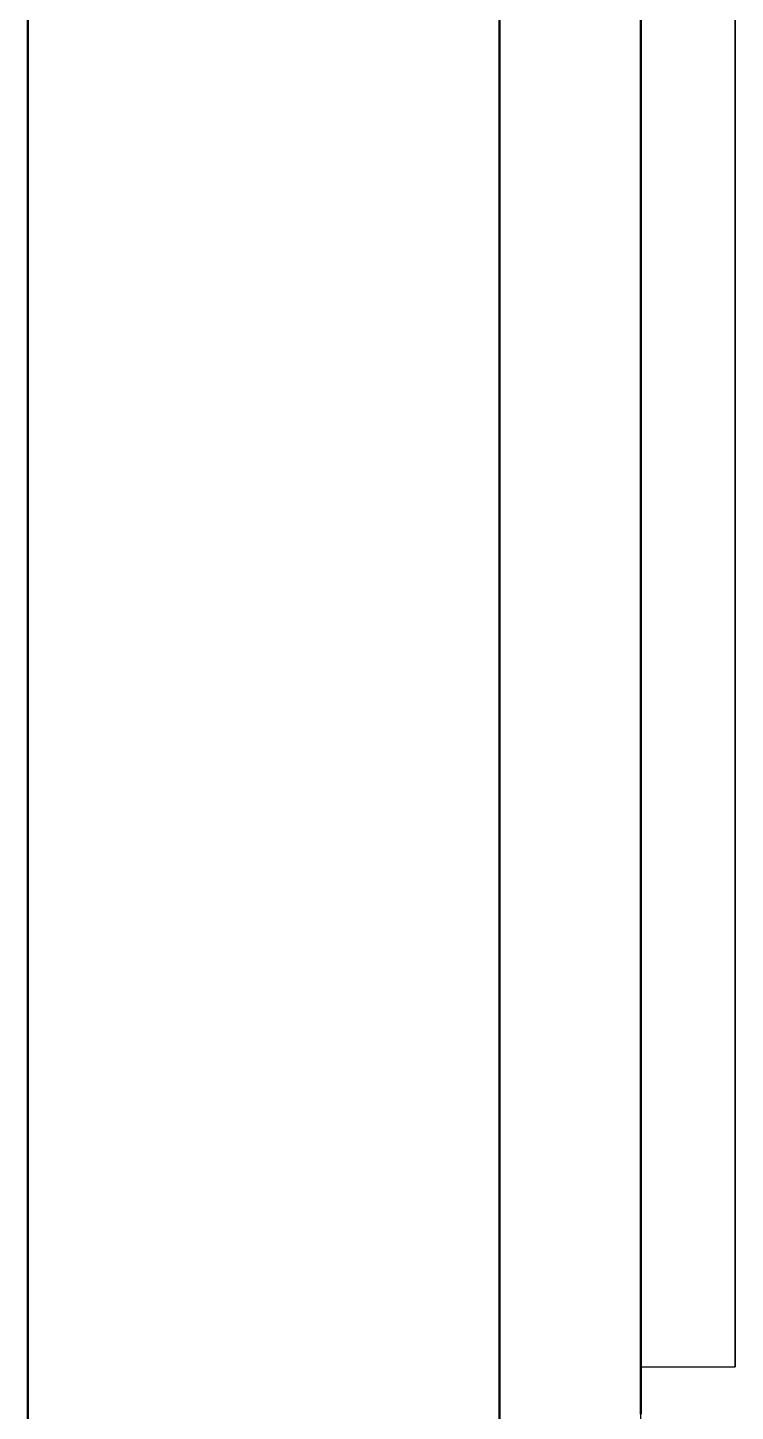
# Model space of a CAD drawing. Header units: millimetres. Extents: x 0 to 594, y 0 to 420.
# Drawn here: x 115.75 to 119.5, y 192.76 to 200.1 of the extents above; entities that cross this region are included whole.
import ezdxf

# ---------------------------------------------------------------- set-up
doc = ezdxf.new("R2010")
doc.units = ezdxf.units.MM
doc.linetypes.add('ISO02-TRAZOS', pattern=[3.75, 3, -0.75])
doc.layers.add('01-VISIBLE', color=7, linetype='CONTINUOUS', lineweight=50)
doc.layers.add('02-OCULTA', color=4, linetype='ISO02-TRAZOS', lineweight=25)

msp = doc.modelspace()

# ---------------------------------------------------------------- linework, layer by layer
at = {"layer": '01-VISIBLE'}
for p, q in [((118.25, 163.7), (118.25, 203.7755)), ((115.75, 165.45), (115.75, 202.73))]:
    msp.add_line(p, q, dxfattribs=at)
msp.add_lwpolyline([(119, 200.15), (119, 200.1), (119, 200.05), (119, 200), (119, 199.95), (119, 199.9), (119, 199.85), (119, 199.8), (119, 199.75), (119, 199.7), (119, 199.65), (119, 199.6), (119, 199.55), (119, 199.5), (119, 199.45), (119, 199.4), (119, 199.35), (119, 199.3), (119, 199.25), (119, 199.2), (119, 199.15), (119, 199.1), (119, 199.05), (119, 199), (119, 198.95), (119, 198.9), (119, 198.85), (119, 198.8), (119, 198.75), (119, 198.7), (119, 198.65), (119, 198.6), (119, 198.55), (119, 198.5), (119, 198.45), (119, 198.4), (119, 198.35), (119, 198.3), (119, 198.25), (119, 198.2), (119, 198.15), (119, 198.1), (119, 198.05), (119, 198), (119, 197.95), (119, 197.9), (119, 197.85), (119, 197.8), (119, 197.75), (119, 197.7), (119, 197.65), (119, 197.6), (119, 197.55), (119, 197.5), (119, 197.45), (119, 197.4), (119, 197.35), (119, 197.3), (119, 197.25), (119, 197.2), (119, 197.15), (119, 197.1), (119, 197.05), (119, 197), (119, 196.95), (119, 196.9), (119, 196.85), (119, 196.8), (119, 196.75), (119, 196.7), (119, 196.65), (119, 196.6), (119, 196.55), (119, 196.5), (119, 196.45), (119, 196.4), (119, 196.35), (119, 196.3), (119, 196.25), (119, 196.2), (119, 196.15), (119, 196.1), (119, 196.05), (119, 196), (119, 195.95), (119, 195.9), (119, 195.85), (119, 195.8), (119, 195.75), (119, 195.7), (119, 195.65), (119, 195.6), (119, 195.55), (119, 195.5), (119, 195.45), (119, 195.4), (119, 195.35), (119, 195.3), (119, 195.25), (119, 195.2), (119, 195.15), (119, 195.1), (119, 195.05), (119, 195), (119, 194.95), (119, 194.9), (119, 194.85), (119, 194.8), (119, 194.75), (119, 194.7), (119, 194.65), (119, 194.6), (119, 194.55), (119, 194.5), (119, 194.45), (119, 194.4), (119, 194.35), (119, 194.3), (119, 194.25), (119, 194.2), (119, 194.15), (119, 194.1), (119, 194.05), (119, 194), (119, 193.95), (119, 193.9), (119, 193.85), (119, 193.8), (119, 193.75), (119, 193.7), (119, 193.65), (119, 193.6), (119, 193.55), (119, 193.5), (119, 193.45), (119, 193.4), (119, 193.35), (119, 193.3), (119, 193.25), (119, 193.2), (119, 193.15), (119, 193.1), (119, 193.05), (119, 193), (119, 192.95), (119, 192.9), (119, 192.85), (119, 192.8), (119, 192.75)], dxfattribs=at)
at = {"layer": '02-OCULTA'}
for p, q in [((115.75, 165.45), (115.75, 204.5)), ((115.75, 165.45), (115.75, 204.5)), ((115.75, 165.45), (115.75, 204.5)), ((118.25, 163.7), (118.25, 204.5)), ((118.25, 163.7), (118.25, 204.5)), ((118.25, 163.7), (118.25, 204.5)), ((119, 193), (119.5, 193))]:
    msp.add_line(p, q, dxfattribs=at)
for points in [[(119, 192.7), (119, 192.8), (119, 192.9), (119, 193), (119, 193.1), (119, 193.2), (119, 193.3), (119, 193.4), (119, 193.5), (119, 193.6), (119, 193.7), (119, 193.8), (119, 193.9), (119, 194), (119, 194.1), (119, 194.2), (119, 194.3), (119, 194.4), (119, 194.5), (119, 194.6), (119, 194.7), (119, 194.8), (119, 194.9), (119, 195), (119, 195.1), (119, 195.2), (119, 195.3), (119, 195.4), (119, 195.5), (119, 195.6), (119, 195.7), (119, 195.8), (119, 195.9), (119, 196), (119, 196.1), (119, 196.2), (119, 196.3), (119, 196.4), (119, 196.5), (119, 196.6), (119, 196.7), (119, 196.8), (119, 196.9), (119, 197), (119, 197.1), (119, 197.2), (119, 197.3), (119, 197.4), (119, 197.5), (119, 197.6), (119, 197.7), (119, 197.8), (119, 197.9), (119, 198), (119, 198.1), (119, 198.2), (119, 198.3), (119, 198.4), (119, 198.5), (119, 198.6), (119, 198.7), (119, 198.8), (119, 198.9), (119, 199), (119, 199.1), (119, 199.2), (119, 199.3), (119, 199.4), (119, 199.5), (119, 199.6), (119, 199.7), (119, 199.8), (119, 199.9), (119, 200), (119, 200.1), (119, 200.2)], [(119, 200.15), (119, 200.1), (119, 200.05), (119, 200), (119, 199.95), (119, 199.9), (119, 199.85), (119, 199.8), (119, 199.75), (119, 199.7), (119, 199.65), (119, 199.6), (119, 199.55), (119, 199.5), (119, 199.45), (119, 199.4), (119, 199.35), (119, 199.3), (119, 199.25), (119, 199.2), (119, 199.15), (119, 199.1), (119, 199.05), (119, 199), (119, 198.95), (119, 198.9), (119, 198.85), (119, 198.8), (119, 198.75), (119, 198.7), (119, 198.65), (119, 198.6), (119, 198.55), (119, 198.5), (119, 198.45), (119, 198.4), (119, 198.35), (119, 198.3), (119, 198.25), (119, 198.2), (119, 198.15), (119, 198.1), (119, 198.05), (119, 198), (119, 197.95), (119, 197.9), (119, 197.85), (119, 197.8), (119, 197.75), (119, 197.7), (119, 197.65), (119, 197.6), (119, 197.55), (119, 197.5), (119, 197.45), (119, 197.4), (119, 197.35), (119, 197.3), (119, 197.25), (119, 197.2), (119, 197.15), (119, 197.1), (119, 197.05), (119, 197), (119, 196.95), (119, 196.9), (119, 196.85), (119, 196.8), (119, 196.75), (119, 196.7), (119, 196.65), (119, 196.6), (119, 196.55), (119, 196.5), (119, 196.45), (119, 196.4), (119, 196.35), (119, 196.3), (119, 196.25), (119, 196.2), (119, 196.15), (119, 196.1), (119, 196.05), (119, 196), (119, 195.95), (119, 195.9), (119, 195.85), (119, 195.8), (119, 195.75), (119, 195.7), (119, 195.65), (119, 195.6), (119, 195.55), (119, 195.5), (119, 195.45), (119, 195.4), (119, 195.35), (119, 195.3), (119, 195.25), (119, 195.2), (119, 195.15), (119, 195.1), (119, 195.05), (119, 195), (119, 194.95), (119, 194.9), (119, 194.85), (119, 194.8), (119, 194.75), (119, 194.7), (119, 194.65), (119, 194.6), (119, 194.55), (119, 194.5), (119, 194.45), (119, 194.4), (119, 194.35), (119, 194.3), (119, 194.25), (119, 194.2), (119, 194.15), (119, 194.1), (119, 194.05), (119, 194), (119, 193.95), (119, 193.9), (119, 193.85), (119, 193.8), (119, 193.75), (119, 193.7), (119, 193.65), (119, 193.6), (119, 193.55), (119, 193.5), (119, 193.45), (119, 193.4), (119, 193.35), (119, 193.3), (119, 193.25), (119, 193.2), (119, 193.15), (119, 193.1), (119, 193.05), (119, 193)], [(119, 193), (119, 193.055), (119, 193.11), (119, 193.165), (119, 193.22), (119, 193.275), (119, 193.33), (119, 193.385), (119, 193.44), (119, 193.495), (119, 193.55), (119, 193.605), (119, 193.66), (119, 193.715), (119, 193.77), (119, 193.825), (119, 193.88), (119, 193.935), (119, 193.99), (119, 194.045), (119, 194.1), (119, 194.155), (119, 194.21), (119, 194.265), (119, 194.32), (119, 194.375), (119, 194.43), (119, 194.485), (119, 194.54), (119, 194.595), (119, 194.65), (119, 194.705), (119, 194.76), (119, 194.815), (119, 194.87), (119, 194.925), (119, 194.98), (119, 195.035), (119, 195.09), (119, 195.145), (119, 195.2), (119, 195.255), (119, 195.31), (119, 195.365), (119, 195.42), (119, 195.475), (119, 195.53), (119, 195.585), (119, 195.64), (119, 195.695), (119, 195.75), (119, 195.805), (119, 195.86), (119, 195.915), (119, 195.97), (119, 196.025), (119, 196.08), (119, 196.135), (119, 196.19), (119, 196.245), (119, 196.3), (119, 196.355), (119, 196.41), (119, 196.465), (119, 196.52), (119, 196.575), (119, 196.63), (119, 196.685), (119, 196.74), (119, 196.795), (119, 196.85), (119, 196.905), (119, 196.96), (119, 197.015), (119, 197.07), (119, 197.125), (119, 197.18), (119, 197.235), (119, 197.29), (119, 197.345), (119, 197.4), (119, 197.455), (119, 197.51), (119, 197.565), (119, 197.62), (119, 197.675), (119, 197.73), (119, 197.785), (119, 197.84), (119, 197.895), (119, 197.95), (119, 198.005), (119, 198.06), (119, 198.115), (119, 198.17), (119, 198.225), (119, 198.28), (119, 198.335), (119, 198.39), (119, 198.445), (119, 198.5), (119, 198.555), (119, 198.61), (119, 198.665), (119, 198.72), (119, 198.775), (119, 198.83), (119, 198.885), (119, 198.94), (119, 198.995), (119, 199.05), (119, 199.105), (119, 199.16), (119, 199.215), (119, 199.27), (119, 199.325), (119, 199.38), (119, 199.435), (119, 199.49), (119, 199.545), (119, 199.6), (119, 199.655), (119, 199.71), (119, 199.765), (119, 199.82), (119, 199.875), (119, 199.93), (119, 199.985), (119, 200.04), (119, 200.095), (119, 200.15)], [(119.5, 200.15), (119.5, 200.1), (119.5, 200.05), (119.5, 200), (119.5, 199.95), (119.5, 199.9), (119.5, 199.85), (119.5, 199.8), (119.5, 199.75), (119.5, 199.7), (119.5, 199.65), (119.5, 199.6), (119.5, 199.55), (119.5, 199.5), (119.5, 199.45), (119.5, 199.4), (119.5, 199.35), (119.5, 199.3), (119.5, 199.25), (119.5, 199.2), (119.5, 199.15), (119.5, 199.1), (119.5, 199.05), (119.5, 199), (119.5, 198.95), (119.5, 198.9), (119.5, 198.85), (119.5, 198.8), (119.5, 198.75), (119.5, 198.7), (119.5, 198.65), (119.5, 198.6), (119.5, 198.55), (119.5, 198.5), (119.5, 198.45), (119.5, 198.4), (119.5, 198.35), (119.5, 198.3), (119.5, 198.25), (119.5, 198.2), (119.5, 198.15), (119.5, 198.1), (119.5, 198.05), (119.5, 198), (119.5, 197.95), (119.5, 197.9), (119.5, 197.85), (119.5, 197.8), (119.5, 197.75), (119.5, 197.7), (119.5, 197.65), (119.5, 197.6), (119.5, 197.55), (119.5, 197.5), (119.5, 197.45), (119.5, 197.4), (119.5, 197.35), (119.5, 197.3), (119.5, 197.25), (119.5, 197.2), (119.5, 197.15), (119.5, 197.1), (119.5, 197.05), (119.5, 197), (119.5, 196.95), (119.5, 196.9), (119.5, 196.85), (119.5, 196.8), (119.5, 196.75), (119.5, 196.7), (119.5, 196.65), (119.5, 196.6), (119.5, 196.55), (119.5, 196.5), (119.5, 196.45), (119.5, 196.4), (119.5, 196.35), (119.5, 196.3), (119.5, 196.25), (119.5, 196.2), (119.5, 196.15), (119.5, 196.1), (119.5, 196.05), (119.5, 196), (119.5, 195.95), (119.5, 195.9), (119.5, 195.85), (119.5, 195.8), (119.5, 195.75), (119.5, 195.7), (119.5, 195.65), (119.5, 195.6), (119.5, 195.55), (119.5, 195.5), (119.5, 195.45), (119.5, 195.4), (119.5, 195.35), (119.5, 195.3), (119.5, 195.25), (119.5, 195.2), (119.5, 195.15), (119.5, 195.1), (119.5, 195.05), (119.5, 195), (119.5, 194.95), (119.5, 194.9), (119.5, 194.85), (119.5, 194.8), (119.5, 194.75), (119.5, 194.7), (119.5, 194.65), (119.5, 194.6), (119.5, 194.55), (119.5, 194.5), (119.5, 194.45), (119.5, 194.4), (119.5, 194.35), (119.5, 194.3), (119.5, 194.25), (119.5, 194.2), (119.5, 194.15), (119.5, 194.1), (119.5, 194.05), (119.5, 194), (119.5, 193.95), (119.5, 193.9), (119.5, 193.85), (119.5, 193.8), (119.5, 193.75), (119.5, 193.7), (119.5, 193.65), (119.5, 193.6), (119.5, 193.55), (119.5, 193.5), (119.5, 193.45), (119.5, 193.4), (119.5, 193.35), (119.5, 193.3), (119.5, 193.25), (119.5, 193.2), (119.5, 193.15), (119.5, 193.1), (119.5, 193.05), (119.5, 193)], [(119.5, 193), (119.5, 193.055), (119.5, 193.11), (119.5, 193.165), (119.5, 193.22), (119.5, 193.275), (119.5, 193.33), (119.5, 193.385), (119.5, 193.44), (119.5, 193.495), (119.5, 193.55), (119.5, 193.605), (119.5, 193.66), (119.5, 193.715), (119.5, 193.77), (119.5, 193.825), (119.5, 193.88), (119.5, 193.935), (119.5, 193.99), (119.5, 194.045), (119.5, 194.1), (119.5, 194.155), (119.5, 194.21), (119.5, 194.265), (119.5, 194.32), (119.5, 194.375), (119.5, 194.43), (119.5, 194.485), (119.5, 194.54), (119.5, 194.595), (119.5, 194.65), (119.5, 194.705), (119.5, 194.76), (119.5, 194.815), (119.5, 194.87), (119.5, 194.925), (119.5, 194.98), (119.5, 195.035), (119.5, 195.09), (119.5, 195.145), (119.5, 195.2), (119.5, 195.255), (119.5, 195.31), (119.5, 195.365), (119.5, 195.42), (119.5, 195.475), (119.5, 195.53), (119.5, 195.585), (119.5, 195.64), (119.5, 195.695), (119.5, 195.75), (119.5, 195.805), (119.5, 195.86), (119.5, 195.915), (119.5, 195.97), (119.5, 196.025), (119.5, 196.08), (119.5, 196.135), (119.5, 196.19), (119.5, 196.245), (119.5, 196.3), (119.5, 196.355), (119.5, 196.41), (119.5, 196.465), (119.5, 196.52), (119.5, 196.575), (119.5, 196.63), (119.5, 196.685), (119.5, 196.74), (119.5, 196.795), (119.5, 196.85), (119.5, 196.905), (119.5, 196.96), (119.5, 197.015), (119.5, 197.07), (119.5, 197.125), (119.5, 197.18), (119.5, 197.235), (119.5, 197.29), (119.5, 197.345), (119.5, 197.4), (119.5, 197.455), (119.5, 197.51), (119.5, 197.565), (119.5, 197.62), (119.5, 197.675), (119.5, 197.73), (119.5, 197.785), (119.5, 197.84), (119.5, 197.895), (119.5, 197.95), (119.5, 198.005), (119.5, 198.06), (119.5, 198.115), (119.5, 198.17), (119.5, 198.225), (119.5, 198.28), (119.5, 198.335), (119.5, 198.39), (119.5, 198.445), (119.5, 198.5), (119.5, 198.555), (119.5, 198.61), (119.5, 198.665), (119.5, 198.72), (119.5, 198.775), (119.5, 198.83), (119.5, 198.885), (119.5, 198.94), (119.5, 198.995), (119.5, 199.05), (119.5, 199.105), (119.5, 199.16), (119.5, 199.215), (119.5, 199.27), (119.5, 199.325), (119.5, 199.38), (119.5, 199.435), (119.5, 199.49), (119.5, 199.545), (119.5, 199.6), (119.5, 199.655), (119.5, 199.71), (119.5, 199.765), (119.5, 199.82), (119.5, 199.875), (119.5, 199.93), (119.5, 199.985), (119.5, 200.04), (119.5, 200.095), (119.5, 200.15)]]:
    msp.add_lwpolyline(points, dxfattribs=at)

doc.saveas('drawing.dxf')
